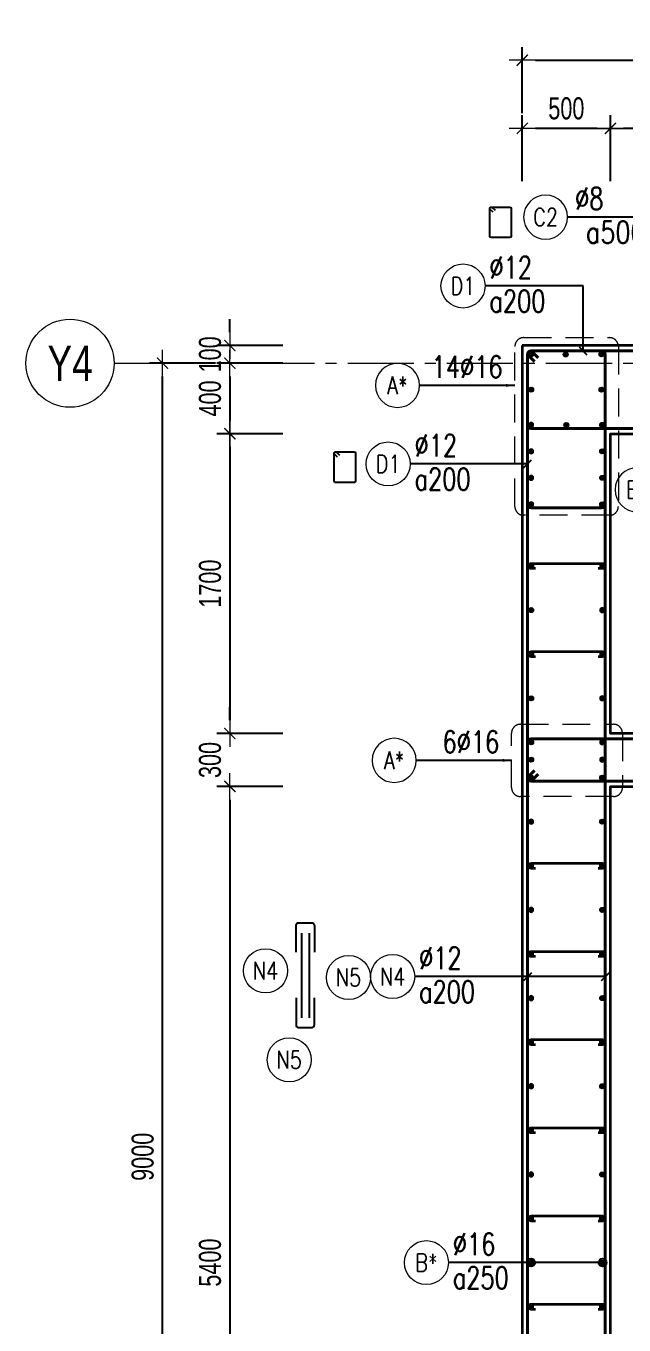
# Model space of a CAD drawing. Header units: millimetres. Extents: x 931337 to 1117500, y 19732 to 157199.
# Drawn here: x 945034 to 948426, y 143934 to 151300 of the extents above; entities that cross this region are included whole.
import ezdxf
from ezdxf.enums import TextEntityAlignment as Align

# ---------------------------------------------------------------- set-up
doc = ezdxf.new("R2010")
doc.units = ezdxf.units.MM
doc.header["$MEASUREMENT"] = 0
for name, pattern in [('HIDDEN', [9.525, 6.35, -3.175]), ('HIDDEN2', [4.7625, 3.175, -1.5875]), ('HT_Dim Grid$0$CENTER2', [1.125, 0.75, -0.125, 0.125, -0.125]), ('HT_Grid$0$CENTER2', [1.125, 0.75, -0.125, 0.125, -0.125])]:
    doc.linetypes.add(name, pattern=pattern)
doc.layers.get('0').update_dxf_attribs({"lineweight": 20})
doc.layers.get('Defpoints').update_dxf_attribs({"color": 151, "lineweight": 9})
doc.layers.add('Hidden', color=9, linetype='HIDDEN')
doc.layers.add('Ligature', color=1, linetype='Continuous')
for name, color, linetype, lineweight in [('HT_Dim Grid$0$NDC_S_AXIS', 5, 'HT_Dim Grid$0$CENTER2', 13), ('HT_Dim Grid$0$NDC_S_SYMBOL', 1, 'Continuous', 15), ('HT_Dim Grid$0$NDC_S_TEXT SYMBOL', 7, 'Continuous', 20), ('HT_Grid$0$NDC_S_AXIS', 5, 'HT_Grid$0$CENTER2', 13), ('KC-LEADER', 153, 'Continuous', 18), ('KC-THEP', 6, 'Continuous', 40), ('NDC_S_DIM', 1, 'Continuous', 15), ('NDC_S_HIDDEN', 8, 'HIDDEN2', 13), ('NDC_S_LEADER', 1, 'Continuous', 15), ('NDC_S_REBAR', 4, 'Continuous', 35), ('NDC_S_STIRRUP', 4, 'Continuous', 40), ('NDC_S_VN TEXT', 7, 'Continuous', 20), ('NDC_S_WALL', 6, 'Continuous', 35)]:
    doc.layers.add(name, color=color, linetype=linetype, lineweight=lineweight)
doc.styles.add('HT_Dim Grid$0$NDC_ANNO', font='', dxfattribs={"width": 0.8})
doc.styles.add('NDC_ARIAL', font='arial.ttf', dxfattribs={"width": 0.85})
doc.styles.add('NDC_DIM', font='', dxfattribs={"width": 0.75})
doc.styles.add('NDC_EN TXT', font='romans.shx', dxfattribs={"width": 0.8})
doc.styles.get('HT_Dim Grid$0$NDC_ANNO').set_extended_font_data('Dotum')
doc.styles.get('NDC_DIM').set_extended_font_data('Dotum')
doc.dimstyles.new('NDC_1-50', dxfattribs={"dimscale": 50, "dimtxt": 2.5, "dimasz": 1, "dimexe": 1.5, "dimexo": 0, "dimgap": 0.8, "dimtad": 1, "dimdec": 0, "dimdsep": 46, "dimtxsty": 'NDC_ARIAL', "dimblk": 'DIMMARK', "dimcen": 49999.938995, "dimdle": 1.5, "dimclrd": 1, "dimclre": 1, "dimclrt": 3, "dimadec": 0, "dimazin": 0, "dimtfac": 1, "dimtdec": 0, "dimtix": 1, "dimtmove": 2, "dimatfit": 3, "dimfxl": 1, "dimarcsym": 0})
doc.dimstyles.new('NDC_dim_30', dxfattribs={"dimscale": 30, "dimtxt": 2.5, "dimasz": 1.5, "dimexe": 1.5, "dimexo": 2.5, "dimgap": 1, "dimtad": 1, "dimdec": 0, "dimzin": 0, "dimdsep": 46, "dimtxsty": 'NDC_DIM', "dimblk": 'DIMMARK', "dimcen": 0.09, "dimdle": 1.2, "dimclrd": 1, "dimclre": 1, "dimclrt": 3, "dimadec": 0, "dimazin": 0, "dimtfac": 1, "dimtdec": 0, "dimtix": 1, "dimtofl": 0, "dimtmove": 0, "dimatfit": 3, "dimfxl": 6, "dimfxlon": 1, "dimtolj": 1, "dimtzin": 0, "dimarcsym": 0})
doc.dimstyles.new('NDC_dim_50', dxfattribs={"dimscale": 50, "dimtxt": 2.5, "dimasz": 1.5, "dimexe": 1.5, "dimexo": 2.5, "dimgap": 1, "dimtad": 1, "dimdec": 0, "dimzin": 0, "dimdsep": 46, "dimtxsty": 'NDC_DIM', "dimblk": 'DIMMARK', "dimcen": 0.09, "dimdle": 1.2, "dimclrd": 1, "dimclre": 1, "dimclrt": 3, "dimadec": 0, "dimazin": 0, "dimtfac": 1, "dimtdec": 0, "dimtix": 1, "dimtofl": 0, "dimtmove": 0, "dimatfit": 3, "dimfxl": 6, "dimfxlon": 1, "dimtolj": 1, "dimtzin": 0, "dimarcsym": 0})

# ---------------------------------------------------------------- blocks, each defined once
blk = doc.blocks.new('THEP')
at = {"layer": 'KC-LEADER', "color": 6}
blk.add_circle((0, 0), 14, dxfattribs=at)
at = {"layer": 'KC-THEP'}
for p, q in [((-14, 0), (14, 0)), ((9.9, 9.9), (-9.9, -9.9)), ((-9.9, 9.9), (9.9, -9.9)), ((0, 14), (0, -14))]:
    blk.add_line(p, q, dxfattribs=at)
blk = doc.blocks.new('A$C7BC65A55')
at = {"layer": 'Ligature'}
for p, q in [((-15.2, 372, 0), (-15.2, 38.5, 0)), ((15.2, 372, 0), (15.2, 38.5, 0))]:
    blk.add_line(p, q, dxfattribs=at)
for points in [[(-36.2, 296.5), (-36.2, 400.9, -0.414214), (-24, 413.1), (24, 413.1, -0.414214), (36.2, 400.9), (36.2, 296.5)], [(-36.2, 116.5), (-36.2, 12.2, 0.414214), (-24, 0), (24, 0, 0.414214), (36.2, 12.2), (36.2, 116.5)]]:
    blk.add_lwpolyline(points, format="xyb", dxfattribs=at)
blk = doc.blocks.new('DIMMARK')
at = {"layer": 'NDC_S_DIM', "color": 1}
blk.add_line((-1.5, 0), (1, 0), dxfattribs=at)
at = {"layer": 'NDC_S_DIM', "color": 2, "const_width": 0.1}
blk.add_lwpolyline([(-0.424, -0.424), (0.424, 0.424)], dxfattribs=at)
blk = doc.blocks.new('*U11')
blk.add_circle((-2.5, 0), 2.5)
at = {"layer": 'NDC_S_VN TEXT', "color": 3, "style": 'NDC_EN TXT', "width": 0.75}
for tag, p in [('DK1', (0.5, 0.85)), ('KC1', (0.5, -2.97))]:
    blk.add_attdef(tag, p, '', height=2.5, dxfattribs=at)
at = {"layer": 'NDC_S_VN TEXT', "color": 7, "style": 'NDC_EN TXT', "width": 0.8}
blk.add_attdef('SH2', text='', height=2, dxfattribs=at).set_placement((-2.5, 0), align=Align.MIDDLE)
blk = doc.blocks.new('*U9')
blk.add_circle((2.5, 0), 2.5)
at = {"layer": 'NDC_S_VN TEXT', "color": 3, "style": 'NDC_EN TXT', "width": 0.75}
blk.add_attdef('DK2', text='', height=2.5, dxfattribs=at).set_placement((-0.85, 0.85), align=Align.RIGHT)
at = {"layer": 'NDC_S_VN TEXT', "color": 7, "style": 'NDC_EN TXT', "width": 0.8}
blk.add_attdef('SH3', text='', height=2, dxfattribs=at).set_placement((2.5, 0), align=Align.MIDDLE)
blk = doc.blocks.new('*D20')
at = {"layer": 'Defpoints', "color": 0, "transparency": 16777216}
for p in [(946190.5, 149488.1), (947849.2, 149488.1), (947849.2, 149388.1)]:
    blk.add_point(p, dxfattribs=at)
at = {"layer": 'NDC_S_DIM', "color": 1, "lineweight": -2, "transparency": 16777216}
for p, q in [((946190.5, 149563.1), (946190.5, 149638.1)), ((946490.5, 149488.1), (946115.5, 149488.1)), ((946490.5, 149388.1), (946115.5, 149388.1)), ((946190.5, 149313.1), (946190.5, 149238.1))]:
    blk.add_line(p, q, dxfattribs=at)
at = {"layer": 'NDC_S_DIM', "color": 1, "lineweight": -2, "transparency": 16777216, "xscale": 75, "yscale": 75, "zscale": 75}
for p, rotation in [((946190.5, 149488.1), 270), ((946190.5, 149388.1), 90)]:
    blk.add_blockref('DIMMARK', p, dxfattribs=dict(at, rotation=rotation))
at = {"layer": 'NDC_S_DIM', "color": 3, "transparency": 16777216, "insert": (946078, 149438.1), "char_height": 125, "attachment_point": 5, "rotation": 90, "style": 'NDC_DIM'}
blk.add_mtext('\\A1;100', dxfattribs=at)
blk = doc.blocks.new('*D21')
at = {"layer": 'Defpoints', "color": 0, "transparency": 16777216}
for p in [(945808.6, 149388.1), (947849.2, 149388.1), (947849.2, 140388.1)]:
    blk.add_point(p, dxfattribs=at)
at = {"layer": 'NDC_S_DIM', "color": 1, "lineweight": -2, "transparency": 16777216}
for p, q in [((946108.6, 149388.1), (945733.6, 149388.1)), ((945808.6, 140463.1), (945808.6, 149313.1)), ((946108.6, 140388.1), (945733.6, 140388.1))]:
    blk.add_line(p, q, dxfattribs=at)
at = {"layer": 'NDC_S_DIM', "color": 1, "lineweight": -2, "transparency": 16777216, "xscale": 75, "yscale": 75, "zscale": 75}
for p, rotation in [((945808.6, 149388.1), 90), ((945808.6, 140388.1), 270)]:
    blk.add_blockref('DIMMARK', p, dxfattribs=dict(at, rotation=rotation))
at = {"layer": 'NDC_S_DIM', "color": 3, "transparency": 16777216, "insert": (945696.1, 144888.1), "char_height": 125, "attachment_point": 5, "rotation": 90, "style": 'NDC_DIM'}
blk.add_mtext('\\A1;9000', dxfattribs=at)
blk = doc.blocks.new('*D36')
at = {"layer": 'Defpoints', "color": 0, "transparency": 16777216}
for p in [(956649.2, 151105.6), (956649.2, 150202.5), (947849.2, 149408.3)]:
    blk.add_point(p, dxfattribs=at)
at = {"layer": 'NDC_S_DIM', "color": 1, "lineweight": -2, "transparency": 16777216}
for p, q in [((947849.2, 150805.6), (947849.2, 151180.6)), ((956649.2, 150805.6), (956649.2, 151180.6)), ((947924.2, 151105.6), (956574.2, 151105.6))]:
    blk.add_line(p, q, dxfattribs=at)
at = {"layer": 'NDC_S_DIM', "color": 1, "lineweight": -2, "transparency": 16777216, "xscale": 75, "yscale": 75, "zscale": 75, "rotation": 180}
blk.add_blockref('DIMMARK', (947849.2, 151105.6), dxfattribs=at)
at = {"layer": 'NDC_S_DIM', "color": 1, "lineweight": -2, "transparency": 16777216, "xscale": 75, "yscale": 75, "zscale": 75}
blk.add_blockref('DIMMARK', (956649.2, 151105.6), dxfattribs=at)
at = {"layer": 'NDC_S_DIM', "color": 3, "transparency": 16777216, "insert": (952249.2, 151218.2), "char_height": 125, "attachment_point": 5, "style": 'NDC_DIM'}
blk.add_mtext('\\A1;8800', dxfattribs=at)
blk = doc.blocks.new('*D39')
at = {"layer": 'Defpoints', "color": 0, "ltscale": 200, "transparency": 16777216}
for p in [(948349.2, 150719.7), (949249.2, 149458.1), (948349.2, 148988.1)]:
    blk.add_point(p, dxfattribs=at)
at = {"layer": 'NDC_S_DIM', "color": 1, "lineweight": -2, "ltscale": 200, "transparency": 16777216}
for p, q in [((948349.2, 150419.7), (948349.2, 150794.7)), ((949249.2, 150419.7), (949249.2, 150794.7)), ((949174.2, 150719.7), (948424.2, 150719.7))]:
    blk.add_line(p, q, dxfattribs=at)
at = {"layer": 'NDC_S_DIM', "color": 1, "lineweight": -2, "ltscale": 200, "transparency": 16777216, "xscale": 75, "yscale": 75, "zscale": 75, "rotation": 180}
blk.add_blockref('DIMMARK', (948349.2, 150719.7), dxfattribs=at)
at = {"layer": 'NDC_S_DIM', "color": 1, "lineweight": -2, "ltscale": 200, "transparency": 16777216, "xscale": 75, "yscale": 75, "zscale": 75}
blk.add_blockref('DIMMARK', (949249.2, 150719.7), dxfattribs=at)
at = {"layer": 'NDC_S_DIM', "color": 3, "ltscale": 200, "transparency": 16777216, "insert": (948799.2, 150832.3), "char_height": 125, "attachment_point": 5, "style": 'NDC_DIM'}
blk.add_mtext('\\A1;900', dxfattribs=at)
blk = doc.blocks.new('*D40')
at = {"layer": 'Defpoints', "color": 0, "ltscale": 200, "transparency": 16777216}
for p in [(947849.2, 150719.7), (947849.2, 149488.1), (948349.2, 148988.1)]:
    blk.add_point(p, dxfattribs=at)
at = {"layer": 'NDC_S_DIM', "color": 1, "lineweight": -2, "ltscale": 200, "transparency": 16777216}
for p, q in [((947849.2, 150419.7), (947849.2, 150794.7)), ((948349.2, 150419.7), (948349.2, 150794.7)), ((948274.2, 150719.7), (947924.2, 150719.7))]:
    blk.add_line(p, q, dxfattribs=at)
at = {"layer": 'NDC_S_DIM', "color": 1, "lineweight": -2, "ltscale": 200, "transparency": 16777216, "xscale": 75, "yscale": 75, "zscale": 75, "rotation": 180}
blk.add_blockref('DIMMARK', (947849.2, 150719.7), dxfattribs=at)
at = {"layer": 'NDC_S_DIM', "color": 1, "lineweight": -2, "ltscale": 200, "transparency": 16777216, "xscale": 75, "yscale": 75, "zscale": 75}
blk.add_blockref('DIMMARK', (948349.2, 150719.7), dxfattribs=at)
at = {"layer": 'NDC_S_DIM', "color": 3, "ltscale": 200, "transparency": 16777216, "insert": (948099.2, 150832.3), "char_height": 125, "attachment_point": 5, "style": 'NDC_DIM'}
blk.add_mtext('\\A1;500', dxfattribs=at)
blk = doc.blocks.new('*U10')
blk.add_circle((2.5, 0), 2.5)
at = {"layer": 'NDC_S_VN TEXT', "color": 3, "style": 'NDC_EN TXT'}
for tag, width, p in [('DK2', 0.75, (-0.85, 0.85)), ('KC2', 0.8, (-0.85, -2.97))]:
    blk.add_attdef(tag, text='', height=2.5, dxfattribs=dict(at, width=width)).set_placement(p, align=Align.RIGHT)
at = {"layer": 'NDC_S_VN TEXT', "color": 7, "style": 'NDC_EN TXT', "width": 0.8}
blk.add_attdef('SH3', text='', height=2, dxfattribs=at).set_placement((2.5, 0), align=Align.MIDDLE)
blk = doc.blocks.new('*U93')
at = {"layer": 'HT_Dim Grid$0$NDC_S_SYMBOL'}
blk.add_line((5, 0), (9, 0), dxfattribs=at)
blk.add_circle((0, 0), 5, dxfattribs=at)
at = {"layer": 'HT_Dim Grid$0$NDC_S_TEXT SYMBOL', "color": 7, "style": 'HT_Dim Grid$0$NDC_ANNO', "width": 0.8}
blk.add_attdef('GRID', text='', height=4, rotation=270, dxfattribs=at).set_placement((0, 0), align=Align.MIDDLE)
blk = doc.blocks.new('*D94')
at = {"layer": 'Defpoints', "color": 0, "ltscale": 200, "transparency": 16777216}
for p in [(947849.2, 149388.1), (946190.5, 148988.1), (948349.2, 148988.1)]:
    blk.add_point(p, dxfattribs=at)
at = {"layer": 'NDC_S_DIM', "color": 1, "lineweight": -2, "ltscale": 200, "transparency": 16777216}
for p, q in [((946490.5, 149388.1), (946115.5, 149388.1)), ((946190.5, 149313.1), (946190.5, 149063.1)), ((946490.5, 148988.1), (946115.5, 148988.1))]:
    blk.add_line(p, q, dxfattribs=at)
at = {"layer": 'NDC_S_DIM', "color": 1, "lineweight": -2, "ltscale": 200, "transparency": 16777216, "xscale": 75, "yscale": 75, "zscale": 75}
for p, rotation in [((946190.5, 149388.1), 90), ((946190.5, 148988.1), 270)]:
    blk.add_blockref('DIMMARK', p, dxfattribs=dict(at, rotation=rotation))
at = {"layer": 'NDC_S_DIM', "color": 3, "ltscale": 200, "transparency": 16777216, "insert": (946078, 149188.1), "char_height": 125, "attachment_point": 5, "rotation": 90, "style": 'NDC_DIM'}
blk.add_mtext('\\A1;400', dxfattribs=at)
blk = doc.blocks.new('*D95')
at = {"layer": 'Defpoints', "color": 0, "ltscale": 200, "transparency": 16777216}
for p in [(948349.2, 148988.1), (946190.5, 147288.1), (948349.2, 147288.1)]:
    blk.add_point(p, dxfattribs=at)
at = {"layer": 'NDC_S_DIM', "color": 1, "lineweight": -2, "ltscale": 200, "transparency": 16777216}
for p, q in [((946490.5, 148988.1), (946115.5, 148988.1)), ((946190.5, 148913.1), (946190.5, 147363.1)), ((946490.5, 147288.1), (946115.5, 147288.1))]:
    blk.add_line(p, q, dxfattribs=at)
at = {"layer": 'NDC_S_DIM', "color": 1, "lineweight": -2, "ltscale": 200, "transparency": 16777216, "xscale": 75, "yscale": 75, "zscale": 75}
for p, rotation in [((946190.5, 148988.1), 90), ((946190.5, 147288.1), 270)]:
    blk.add_blockref('DIMMARK', p, dxfattribs=dict(at, rotation=rotation))
at = {"layer": 'NDC_S_DIM', "color": 3, "ltscale": 200, "transparency": 16777216, "insert": (946078, 148138.1), "char_height": 125, "attachment_point": 5, "rotation": 90, "style": 'NDC_DIM'}
blk.add_mtext('\\A1;1700', dxfattribs=at)
blk = doc.blocks.new('*D96')
at = {"layer": 'Defpoints', "color": 0, "ltscale": 200, "transparency": 16777216}
for p in [(948349.2, 147288.1), (946190.5, 146988.1), (948349.2, 146988.1)]:
    blk.add_point(p, dxfattribs=at)
at = {"layer": 'NDC_S_DIM', "color": 1, "lineweight": -2, "ltscale": 200, "transparency": 16777216}
for p, q in [((946190.5, 147363.1), (946190.5, 147438.1)), ((946490.5, 147288.1), (946115.5, 147288.1)), ((946490.5, 146988.1), (946115.5, 146988.1)), ((946190.5, 146913.1), (946190.5, 146838.1))]:
    blk.add_line(p, q, dxfattribs=at)
at = {"layer": 'NDC_S_DIM', "color": 1, "lineweight": -2, "ltscale": 200, "transparency": 16777216, "xscale": 75, "yscale": 75, "zscale": 75}
for p, rotation in [((946190.5, 147288.1), 270), ((946190.5, 146988.1), 90)]:
    blk.add_blockref('DIMMARK', p, dxfattribs=dict(at, rotation=rotation))
at = {"layer": 'NDC_S_DIM', "color": 3, "ltscale": 200, "transparency": 16777216, "insert": (946078, 147138.1), "char_height": 125, "attachment_point": 5, "rotation": 90, "style": 'NDC_DIM'}
blk.add_mtext('\\A1;300', dxfattribs=at)
blk = doc.blocks.new('*D97')
at = {"layer": 'Defpoints', "color": 0, "ltscale": 200, "transparency": 16777216}
for p in [(948349.2, 146988.1), (946190.5, 141588.1), (948349.2, 141588.1)]:
    blk.add_point(p, dxfattribs=at)
at = {"layer": 'NDC_S_DIM', "color": 1, "lineweight": -2, "ltscale": 200, "transparency": 16777216}
for p, q in [((946490.5, 146988.1), (946115.5, 146988.1)), ((946190.5, 146913.1), (946190.5, 141663.1)), ((946490.5, 141588.1), (946115.5, 141588.1))]:
    blk.add_line(p, q, dxfattribs=at)
at = {"layer": 'NDC_S_DIM', "color": 1, "lineweight": -2, "ltscale": 200, "transparency": 16777216, "xscale": 75, "yscale": 75, "zscale": 75}
for p, rotation in [((946190.5, 146988.1), 90), ((946190.5, 141588.1), 270)]:
    blk.add_blockref('DIMMARK', p, dxfattribs=dict(at, rotation=rotation))
at = {"layer": 'NDC_S_DIM', "color": 3, "ltscale": 200, "transparency": 16777216, "insert": (946078, 144288.1), "char_height": 125, "attachment_point": 5, "rotation": 90, "style": 'NDC_DIM'}
blk.add_mtext('\\A1;5400', dxfattribs=at)

msp = doc.modelspace()

# ---------------------------------------------------------------- linework, layer by layer
for centre in [(946392.846, 145943.058), (946863.815, 145904.898), (946527.294, 145438.055)]:
    msp.add_circle(centre, 125)
at = {"layer": 'HT_Grid$0$NDC_S_AXIS', "ltscale": 500}
msp.add_line((945733.645, 149388.06), (961980.099, 149388.06), dxfattribs=at)
at = {"layer": 'Ligature'}
for points in [[(947683.384, 150243.622), (947667.418, 150259.588, -0.66817864), (947673.191, 150273.527), (947777.82, 150273.527, -0.41421356), (947785.985, 150265.362), (947785.985, 150108.254, -0.41421356), (947777.82, 150100.089), (947673.191, 150100.089, -0.41421356), (947665.027, 150108.254), (947665.027, 150265.362, -0.66817864), (947678.965, 150271.135), (947694.931, 150255.169)], [(946800.328, 148855.765), (946784.362, 148871.73, -0.66817864), (946790.135, 148885.669), (946894.764, 148885.669, -0.41421356), (946902.929, 148877.504), (946902.929, 148720.396, -0.41421356), (946894.764, 148712.231), (946790.135, 148712.231, -0.41421356), (946781.971, 148720.396), (946781.971, 148877.504, -0.66817864), (946795.909, 148883.277), (946811.875, 148867.311)]]:
    msp.add_lwpolyline(points, format="xyb", dxfattribs=at)
at = {"layer": 'NDC_S_HIDDEN', "ltscale": 50}
for points in [[(947857.057, 149532.982), (948344.128, 149532.982, -0.41421356), (948394.128, 149482.982), (948394.128, 148575.522, -0.41421356), (948344.128, 148525.522), (947857.057, 148525.522, -0.41421356), (947807.057, 148575.522), (947807.057, 149482.982, -0.41421356)], [(947838.299, 147340.479), (948367.194, 147340.479, -0.41421356), (948417.194, 147290.479), (948417.194, 146981.187, -0.41421356), (948367.194, 146931.187), (947838.299, 146931.187, -0.41421356), (947788.299, 146981.187), (947788.299, 147290.479, -0.41421356)]]:
    msp.add_lwpolyline(points, format="xyb", close=True, dxfattribs=at)
at = {"layer": 'NDC_S_REBAR'}
for points in [[(947924.189, 148223.06), (947899.189, 148223.06, -1), (947899.189, 148253.06), (948304.658, 148253.06, -1), (948304.658, 148223.06), (948279.658, 148223.06)], [(947924.189, 147723.06), (947899.189, 147723.06, -1), (947899.189, 147753.06), (948304.658, 147753.06, -1), (948304.658, 147723.06), (948279.658, 147723.06)], [(947924.189, 146523.06), (947899.189, 146523.06, -1), (947899.189, 146553.06), (948304.658, 146553.06, -1), (948304.658, 146523.06), (948279.658, 146523.06)], [(947924.189, 146023.06), (947899.189, 146023.06, -1), (947899.189, 146053.06), (948304.658, 146053.06, -1), (948304.658, 146023.06), (948279.658, 146023.06)], [(947924.189, 145523.06), (947899.189, 145523.06, -1), (947899.189, 145553.06), (948304.658, 145553.06, -1), (948304.658, 145523.06), (948279.658, 145523.06)], [(947924.189, 145023.06), (947899.189, 145023.06, -1), (947899.189, 145053.06), (948304.658, 145053.06, -1), (948304.658, 145023.06), (948279.658, 145023.06)], [(947924.189, 144523.06), (947899.189, 144523.06, -1), (947899.189, 144553.06), (948304.658, 144553.06, -1), (948304.658, 144523.06), (948279.658, 144523.06)], [(947924.189, 144023.06), (947899.189, 144023.06, -1), (947899.189, 144053.06), (948304.658, 144053.06, -1), (948304.658, 144023.06), (948279.658, 144023.06)]]:
    msp.add_lwpolyline(points, format="xyb", dxfattribs=at)
at = {"layer": 'NDC_S_STIRRUP'}
for points in [[(947919.189, 149398.06), (947879.189, 149438.06, -0.41421356), (947899.189, 149458.06), (948299.189, 149458.06, -0.41421356), (948319.189, 149438.06), (948319.189, 148588.243, -0.41421356), (948299.189, 148568.243), (947899.189, 148568.243, -0.41421356), (947879.189, 148588.243), (947879.189, 149438.06, -0.41421356), (947899.189, 149458.06), (947939.189, 149418.06)], [(947919.189, 149398.06), (947879.189, 149438.06, -0.41421356), (947899.189, 149458.06), (948299.189, 149458.06, -0.41421356), (948319.189, 149438.06), (948319.189, 140338.06, -0.41421356), (948299.189, 140318.06), (947899.189, 140318.06, -0.41421356), (947879.189, 140338.06), (947879.189, 149438.06, -0.41421356), (947899.189, 149458.06), (947939.189, 149418.06)], [(947939.189, 149418.06), (947899.189, 149458.06, 0.41421356), (947879.189, 149438.06), (947879.189, 149038.06, 0.41421356), (947899.189, 149018.06), (949199.189, 149018.06, 0.41421356), (949219.189, 149038.06), (949219.189, 149438.06, 0.41421356), (949199.189, 149458.06), (947899.189, 149458.06, 0.41421356), (947879.189, 149438.06), (947919.189, 149398.06)], [(947939.189, 147058.06), (947899.189, 147018.06, -0.41421356), (947879.189, 147038.06), (947879.189, 147238.06, -0.41421356), (947899.189, 147258.06), (952499.189, 147258.06, -0.41421356), (952519.189, 147238.06), (952519.189, 147038.06, -0.41435759), (952499.189, 147018.06), (947899.189, 147018.06, -0.41421356), (947879.189, 147038.06), (947919.189, 147078.06)]]:
    msp.add_lwpolyline(points, format="xyb", dxfattribs=at)
at = {"layer": 'NDC_S_WALL'}
msp.add_lwpolyline([(947849.189, 149488.06), (947849.189, 140288.06), (951349.189, 140288.06), (951349.189, 140788.06), (951349.189, 140788.06), (951349.189, 142238.06), (951049.189, 142238.06), (951049.189, 141588.06), (948349.189, 141588.06), (948349.189, 146988.06), (951049.189, 146988.06), (951049.189, 146338.06), (951349.189, 146338.06), (951349.189, 146988.06), (952549.189, 146988.06), (952549.189, 149488.06), (950049.189, 149488.06), (950049.189, 148988.06), (952249.189, 148988.06), (952249.189, 147288.06), (948349.189, 147288.06), (948349.189, 148988.06), (949249.189, 148988.06), (949249.189, 149488.06)], close=True, dxfattribs=at)

# ---------------------------------------------------------------- block references
at = {"layer": 'Hidden', "xscale": 1.44, "yscale": 1.44, "zscale": 1.44}
msp.add_blockref('A$C7BC65A55', (946617.926, 145620.777, 0.03), dxfattribs=at)
at = {"layer": 'HT_Dim Grid$0$NDC_S_AXIS'}
ref = msp.add_blockref('*U93', (945283.645, 149388.06), dxfattribs=dict(at, xscale=50, yscale=50, zscale=150))
ref.add_attrib('GRID', 'Y4', dxfattribs={"layer": 'HT_Dim Grid$0$NDC_S_TEXT SYMBOL', "color": 7, "height": 200, "style": 'HT_Dim Grid$0$NDC_ANNO', "width": 0.8}).set_placement((945283.645, 149388.06), align=Align.MIDDLE)
at = {"layer": 'KC-THEP'}
for p, rotation in [((947899.189, 149438.06), 9.668564436380946), ((948095.569, 149437.443), 9.66856443638095), ((948299.189, 149438.06), 9.66856443638095), ((947899.189, 149238.06), 9.668564436380946), ((948299.189, 149238.06), 9.66856443638095), ((948099.081, 149037.443), 9.66856443638095), ((948302.701, 149038.06), 9.66856443638095), ((948302.701, 148888.06), 9.66856443638095), ((948302.701, 148738.06), 9.66856443638095), ((948302.701, 148588.06), 9.66856443638095), ((947899.189, 148238.06), 9.668564436380946), ((947899.189, 147988.06), 9.668564436380946), ((947899.189, 147738.06), 9.668564436380946), ((947899.189, 147488.06), 9.668564436380946), ((947899.189, 147238.06), 9.668564436380946), ((947899.189, 147139.851), 9.668564436380946), ((948302.701, 147038.06), 9.668564436380926), ((948302.701, 146788.06), 9.668564436380926), ((948302.701, 146538.06), 9.668564436380926), ((948302.701, 146288.06), 9.668564436380926), ((948302.701, 146038.06), 9.668564436380926), ((948302.701, 145788.06), 9.668564436380926), ((948302.701, 145538.06), 9.668564436380926), ((948302.701, 145288.06), 9.668564436380926), ((948302.701, 145038.06), 9.668564436380926), ((948302.701, 144788.06), 9.668564436380926), ((948302.701, 144538.06), 9.668564436380926), ((948302.701, 144288.06), 9.668564436380926), ((948302.701, 144038.06), 9.668564436380926)]:
    msp.add_blockref('THEP', p, dxfattribs=dict(at, rotation=rotation))
at = {"layer": 'KC-THEP', "xscale": -1, "rotation": 170.331435563619}
for p in [(947899.189, 149038.06), (947899.189, 148888.06), (947899.189, 148738.06), (947899.189, 148588.06), (948302.701, 148238.06), (948302.701, 147988.06), (948302.701, 147738.06), (948302.701, 147488.06), (948302.701, 147238.06), (948302.701, 147139.851), (947899.189, 147038.06), (947899.189, 146788.06), (947899.189, 146538.06), (947899.189, 146288.06), (947899.189, 146038.06), (947899.189, 145788.06), (947899.189, 145538.06), (947899.189, 145288.06), (947899.189, 145038.06), (947899.189, 144788.06), (947899.189, 144538.06), (947899.189, 144288.06), (947899.189, 144038.06)]:
    msp.add_blockref('THEP', p, dxfattribs=at)
at = {"layer": 'NDC_S_VN TEXT'}
ref = msp.add_blockref('*U10', (948106.56, 150216.645), dxfattribs=dict(at, xscale=-50, yscale=50, zscale=50))
ref.add_attrib('SH3', 'C2', dxfattribs={"color": 7, "height": 100, "style": 'NDC_EN TXT', "width": 0.8}).set_placement((947981.56, 150216.645), align=Align.MIDDLE)
ref.add_attrib('DK2', '%%c8', dxfattribs={"color": 3, "height": 125, "style": 'NDC_EN TXT', "width": 0.75}).set_placement((948309.775, 150258.92), align=Align.RIGHT)
ref.add_attrib('KC2', 'a500X500', dxfattribs={"color": 3, "height": 125, "style": 'NDC_EN TXT', "width": 0.8}).set_placement((948891.917, 150068.018), align=Align.RIGHT)
at = {"layer": 'NDC_S_VN TEXT', "xscale": 50, "yscale": 50, "zscale": 50}
for p, values in [((947638.059, 149826.015), {'SH2': 'D1', 'DK1': '%%C12', 'KC1': 'a200'}), ((947213.252, 148816.766), {'SH2': 'D1', 'DK1': '%%C12', 'KC1': 'a200'}), ((947238.758, 145910.066), {'SH2': 'N4', 'DK1': '%%C12', 'KC1': 'a200'}), ((947430.242, 144288.06), {'SH2': 'B*', 'DK1': '%%C16', 'KC1': 'a250'})]:
    msp.add_blockref('*U11', p, dxfattribs=at).add_auto_attribs(values)
at = {"layer": 'NDC_S_VN TEXT'}
ref = msp.add_blockref('*U9', (947266.287, 149262.249), dxfattribs=dict(at, xscale=-50, yscale=50, zscale=50))
ref.add_attrib('SH3', 'A*', dxfattribs={"color": 7, "height": 100, "style": 'NDC_EN TXT', "width": 0.8}).set_placement((947141.287, 149262.249), align=Align.MIDDLE)
ref.add_attrib('DK2', '14%%C16', dxfattribs={"color": 3, "height": 125, "style": 'NDC_EN TXT', "width": 0.75}).set_placement((947737.358, 149304.524), align=Align.RIGHT)
ref = msp.add_blockref('*U10', (948626.156, 148670.533), dxfattribs=dict(at, xscale=-50, yscale=50, zscale=50))
ref.add_attrib('SH3', 'B*', dxfattribs={"color": 7, "height": 100, "style": 'NDC_EN TXT', "width": 0.8}).set_placement((948501.156, 148670.533), align=Align.MIDDLE)
ref.add_attrib('DK2', '%%C16', dxfattribs={"color": 3, "height": 125, "style": 'NDC_EN TXT', "width": 0.75}).set_placement((948918.656, 148712.808), align=Align.RIGHT)
ref.add_attrib('KC2', 'a250', dxfattribs={"color": 3, "height": 125, "style": 'NDC_EN TXT', "width": 0.8}).set_placement((949030.561, 148521.905), align=Align.RIGHT)
ref = msp.add_blockref('*U9', (947247.53, 147136.014), dxfattribs=dict(at, xscale=-50, yscale=50, zscale=50))
ref.add_attrib('SH3', 'A*', dxfattribs={"color": 7, "height": 100, "style": 'NDC_EN TXT', "width": 0.8}).set_placement((947122.53, 147136.014), align=Align.MIDDLE)
ref.add_attrib('DK2', '6%%C16', dxfattribs={"color": 3, "height": 125, "style": 'NDC_EN TXT', "width": 0.75}).set_placement((947718.601, 147178.289), align=Align.RIGHT)

# ---------------------------------------------------------------- texts
at = {"layer": 'NDC_S_VN TEXT', "color": 7, "style": 'NDC_EN TXT', "width": 0.8}
for tag, p in [('N4', (946392.846, 145943.058)), ('N5', (946863.815, 145904.898)), ('N5', (946527.294, 145438.055))]:
    msp.add_attdef(tag, text='3', height=100, dxfattribs=at).set_placement(p, align=Align.MIDDLE)

# ---------------------------------------------------------------- dimensions: what is measured, and where the dimension line sits
at = {"layer": 'NDC_S_DIM'}
dim = msp.add_linear_dim(base=(956649.189, 151105.602), p1=(947849.189, 149408.331), p2=(956649.189, 150202.544), dimstyle='NDC_dim_50', dxfattribs=at)
dim.commit()
dim.dimension.update_dxf_attribs({"geometry": '*D36', "text_midpoint": (952249.189, 151218.187)})
at = {"layer": 'NDC_S_DIM', "ltscale": 200}
for base, p1, p2, picture, middle in [((947849.189, 150719.735), (948349.189, 148988.06), (947849.189, 149488.06), '*D40', (948099.189, 150832.319)), ((948349.189, 150719.735), (949249.189, 149458.06), (948349.189, 148988.06), '*D39', (948799.189, 150832.319))]:
    dim = msp.add_linear_dim(base=base, p1=p1, p2=p2, dimstyle='NDC_dim_50', override={"dimtmove": 1}, dxfattribs=at)
    dim.commit()
    dim.dimension.update_dxf_attribs({"geometry": picture, "text_midpoint": middle})
at = {"layer": 'NDC_S_DIM'}
for base, p1, p2, picture, middle in [((946190.537, 149488.06), (947849.189, 149388.06), (947849.189, 149488.06), '*D20', (946077.952, 149438.06)), ((945808.645, 149388.06), (947849.189, 140388.06), (947849.189, 149388.06), '*D21', (945696.06, 144888.06))]:
    dim = msp.add_linear_dim(base=base, p1=p1, p2=p2, angle=90, dimstyle='NDC_dim_50', dxfattribs=at)
    dim.commit()
    dim.dimension.update_dxf_attribs({"geometry": picture, "text_midpoint": middle})
at = {"layer": 'NDC_S_DIM', "ltscale": 200}
for base, p1, p2, picture, middle in [((946190.537, 148988.06), (947849.189, 149388.06), (948349.189, 148988.06), '*D94', (946077.952, 149188.06)), ((946190.537, 147288.06), (948349.189, 148988.06), (948349.189, 147288.06), '*D95', (946077.952, 148138.06)), ((946190.537, 146988.06), (948349.189, 147288.06), (948349.189, 146988.06), '*D96', (946077.952, 147138.06)), ((946190.537, 141588.06), (948349.189, 146988.06), (948349.189, 141588.06), '*D97', (946077.952, 144288.06))]:
    dim = msp.add_linear_dim(base=base, p1=p1, p2=p2, angle=90, dimstyle='NDC_dim_50', override={"dimtmove": 1}, dxfattribs=at)
    dim.commit()
    dim.dimension.update_dxf_attribs({"geometry": picture, "text_midpoint": middle})

# ---------------------------------------------------------------- leaders
at = {"layer": 'NDC_S_LEADER'}
for points, dimstyle, override in [([(948784.189, 149272.728), (948919.457, 150216.644), (948106.56, 150216.644)], 'NDC_dim_30', {"dimtad": 0, "dimldrblk": 'Oblique'}), ([(948193.686, 149458.06), (948193.686, 149826.015), (947635.984, 149826.015)], 'NDC_dim_30', {"dimtad": 0, "dimldrblk": 'Oblique'}), ([(947807.057, 149262.068), (947266.287, 149262.068)], 'NDC_1-50', {"dimgap": 0.8, "dimtad": 0}), ([(947879.189, 148816.766), (947211.177, 148816.766)], 'NDC_dim_30', {"dimtad": 0, "dimldrblk": 'Oblique'}), ([(947788.299, 147135.833), (947247.53, 147135.833)], 'NDC_1-50', {"dimgap": 0.8, "dimtad": 0}), ([(948321.146, 145909.885), (947238.758, 145909.885)], 'NDC_dim_30', {"dimtad": 0, "dimldrblk": 'Oblique'}), ([(947881.146, 145909.885), (947238.758, 145909.885)], 'NDC_dim_30', {"dimtad": 0, "dimldrblk": 'Oblique'}), ([(948304.658, 144288.06), (947430.242, 144288.06)], 'NDC_dim_30', {"dimtad": 0, "dimldrblk": 'Origin'}), ([(947899.189, 144288.06), (947430.242, 144288.06)], 'NDC_dim_30', {"dimtad": 0, "dimldrblk": 'Origin'})]:
    msp.add_leader(points, dimstyle=dimstyle, override=override, dxfattribs=at)

doc.saveas('drawing.dxf')
